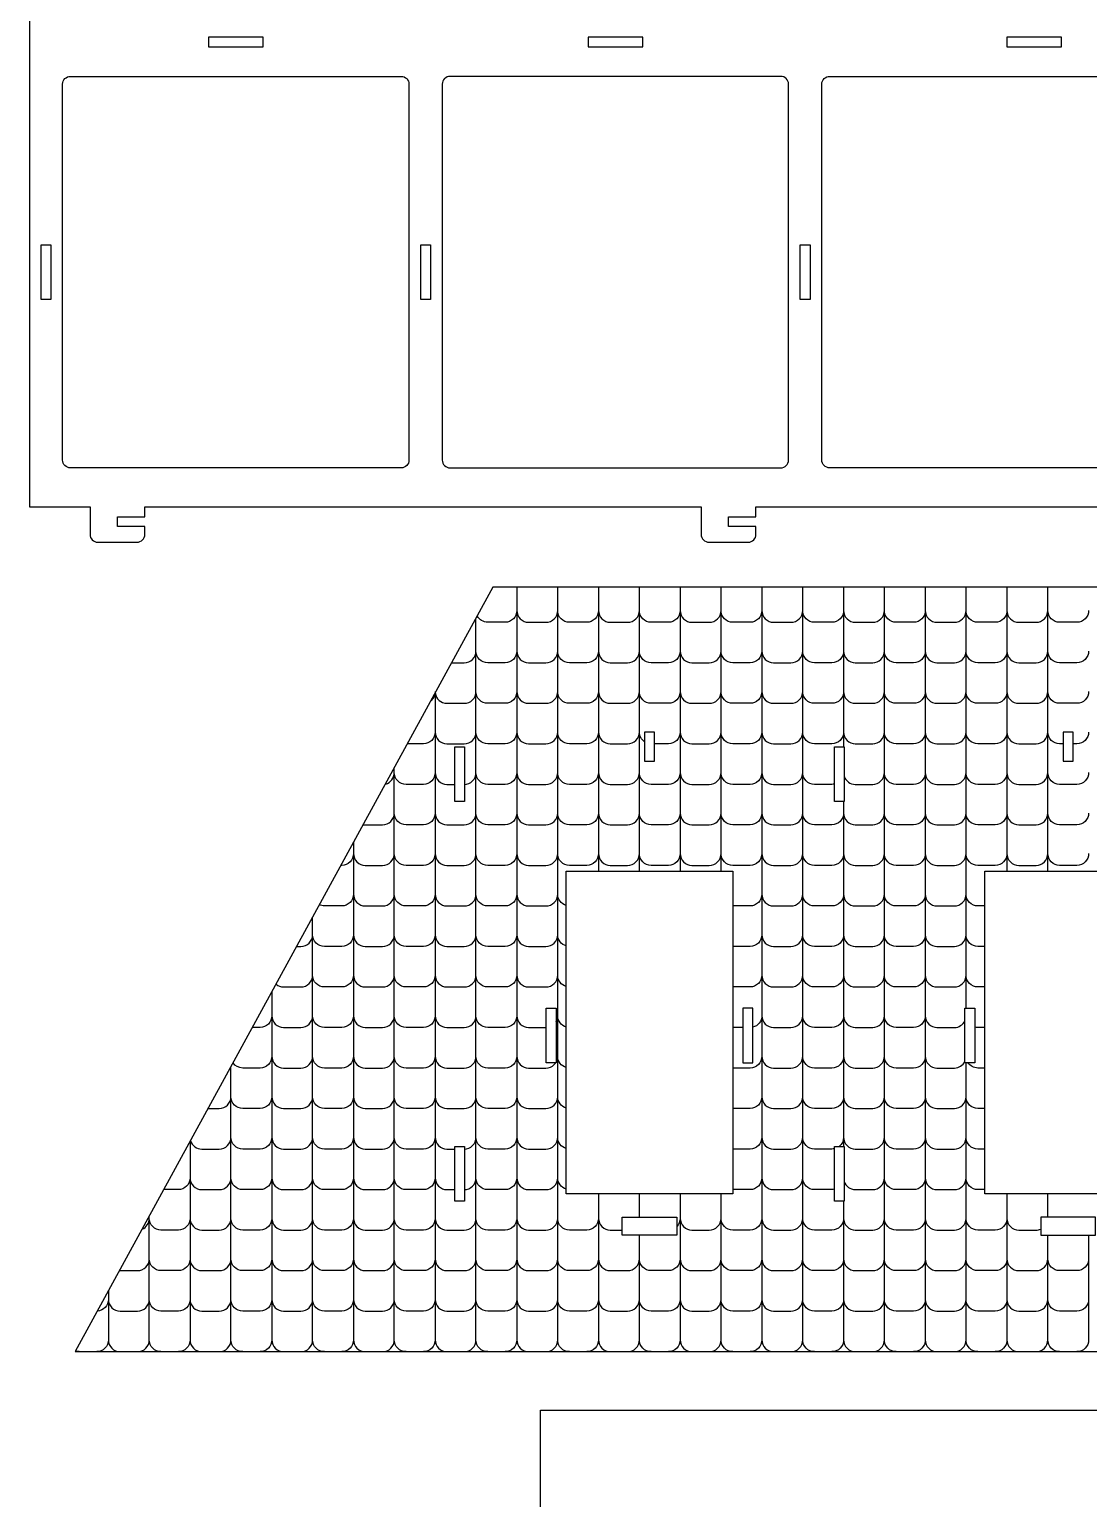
# Model space of a CAD drawing. Extents: x 9461 to 9920, y 969 to 1221.
# Drawn here: x 9691.9 to 9746, y 1057.4 to 1132.5 of the extents above; entities that cross this region are included whole.
import ezdxf

# ---------------------------------------------------------------- set-up
doc = ezdxf.new("R2010")
doc.units = 0
doc.header["$MEASUREMENT"] = 0
doc.layers.add('LAYER_1', color=18, linetype='CONTINUOUS')

msp = doc.modelspace()

# ---------------------------------------------------------------- linework, layer by layer
at = {"layer": 'LAYER_1'}
for points in [[(9691.891, 1155.598), (9691.891, 1108.098), (9694.991, 1108.098), (9694.991, 1106.698, 0.414214), (9695.391, 1106.298), (9697.391, 1106.298, 0.414214), (9697.791, 1106.698), (9697.791, 1107.098), (9696.391, 1107.098), (9696.391, 1107.598), (9697.791, 1107.598), (9697.791, 1108.098), (9726.224, 1108.098), (9726.224, 1106.698, 0.414214), (9726.624, 1106.298), (9728.624, 1106.298, 0.414214), (9729.024, 1106.698), (9729.024, 1107.098), (9727.624, 1107.098), (9727.624, 1107.598), (9729.024, 1107.598), (9729.024, 1108.098), (9757.458, 1108.098)], [(9716.803, 1103.995), (9716.803, 1065.548, 0.414214), (9717.403, 1064.948)], [(9718.29, 1064.948, 0.414214), (9718.89, 1065.548), (9718.89, 1103.995)], [(9729.327, 1103.995), (9729.327, 1065.548, 0.414214), (9729.927, 1064.948)], [(9730.814, 1064.948, 0.414214), (9731.414, 1065.548), (9731.414, 1103.995)], [(9736.189, 1064.948, -0.414214), (9735.589, 1065.548), (9735.589, 1103.995)], [(9737.676, 1103.995), (9737.676, 1065.548, -0.414214), (9737.076, 1064.948)], [(9716.803, 1102.808, -0.414214), (9716.203, 1102.208), (9715.316, 1102.208, -0.279406), (9714.784, 1102.53)], [(9716.803, 1102.808, 0.414214), (9717.403, 1102.208), (9718.29, 1102.208, 0.414214), (9718.89, 1102.808)], [(9720.978, 1102.808, -0.414214), (9720.378, 1102.208), (9719.49, 1102.208, -0.414214), (9718.89, 1102.808)], [(9720.978, 1102.808, 0.414214), (9721.578, 1102.208), (9722.465, 1102.208, 0.414214), (9723.065, 1102.808)], [(9725.152, 1102.808, -0.414214), (9724.552, 1102.208), (9723.665, 1102.208, -0.414214), (9723.065, 1102.808)], [(9725.152, 1102.808, 0.414214), (9725.752, 1102.208), (9726.64, 1102.208, 0.414214), (9727.24, 1102.808)], [(9729.327, 1102.808, -0.414214), (9728.727, 1102.208), (9727.84, 1102.208, -0.414214), (9727.24, 1102.808)], [(9729.327, 1102.808, 0.414214), (9729.927, 1102.208), (9730.814, 1102.208, 0.414214), (9731.414, 1102.808)], [(9733.501, 1102.808, -0.414214), (9732.901, 1102.208), (9732.014, 1102.208, -0.414214), (9731.414, 1102.808)], [(9733.501, 1102.808, 0.414214), (9734.101, 1102.208), (9734.989, 1102.208, 0.414214), (9735.589, 1102.808)], [(9737.676, 1102.808, -0.414214), (9737.076, 1102.208), (9736.189, 1102.208, -0.414214), (9735.589, 1102.808)], [(9737.676, 1102.808, 0.414214), (9738.276, 1102.208), (9739.163, 1102.208, 0.414214), (9739.763, 1102.808)], [(9741.851, 1102.808, -0.414214), (9741.251, 1102.208), (9740.363, 1102.208, -0.414214), (9739.763, 1102.808)], [(9741.851, 1102.808, 0.414214), (9742.451, 1102.208), (9743.338, 1102.208, 0.414214), (9743.938, 1102.808)], [(9746.025, 1102.808, -0.414214), (9745.425, 1102.208), (9744.538, 1102.208, -0.414214), (9743.938, 1102.808)], [(9714.116, 1064.948, 0.414214), (9714.716, 1065.548), (9714.716, 1102.406)], [(9713.475, 1100.138), (9714.116, 1100.138, 0.414214), (9714.716, 1100.738)], [(9716.803, 1100.738, -0.414214), (9716.203, 1100.138), (9715.316, 1100.138, -0.414214), (9714.716, 1100.738)], [(9716.803, 1100.738, 0.414214), (9717.403, 1100.138), (9718.29, 1100.138, 0.414214), (9718.89, 1100.738)], [(9720.978, 1100.738, -0.414214), (9720.378, 1100.138), (9719.49, 1100.138, -0.414214), (9718.89, 1100.738)], [(9720.978, 1100.738, 0.414214), (9721.578, 1100.138), (9722.465, 1100.138, 0.414214), (9723.065, 1100.738)], [(9725.152, 1100.738, -0.414214), (9724.552, 1100.138), (9723.665, 1100.138, -0.414214), (9723.065, 1100.738)], [(9725.152, 1100.738, 0.414214), (9725.752, 1100.138), (9726.64, 1100.138, 0.414214), (9727.24, 1100.738)], [(9729.327, 1100.738, -0.414214), (9728.727, 1100.138), (9727.84, 1100.138, -0.414214), (9727.24, 1100.738)], [(9729.327, 1100.738, 0.414214), (9729.927, 1100.138), (9730.814, 1100.138, 0.414214), (9731.414, 1100.738)], [(9733.501, 1100.738, -0.414214), (9732.901, 1100.138), (9732.014, 1100.138, -0.414214), (9731.414, 1100.738)], [(9733.501, 1100.738, 0.414214), (9734.101, 1100.138), (9734.989, 1100.138, 0.414214), (9735.589, 1100.738)], [(9737.676, 1100.738, -0.414214), (9737.076, 1100.138), (9736.189, 1100.138, -0.414214), (9735.589, 1100.738)], [(9737.676, 1100.738, 0.414214), (9738.276, 1100.138), (9739.163, 1100.138, 0.414214), (9739.763, 1100.738)], [(9741.851, 1100.738, -0.414214), (9741.251, 1100.138), (9740.363, 1100.138, -0.414214), (9739.763, 1100.738)], [(9741.851, 1100.738, 0.414214), (9742.451, 1100.138), (9743.338, 1100.138, 0.414214), (9743.938, 1100.738)], [(9746.025, 1100.738, -0.414214), (9745.425, 1100.138), (9744.538, 1100.138, -0.414214), (9743.938, 1100.738)], [(9712.621, 1098.576, -0.175116), (9712.426, 1098.218)], [(9712.628, 1098.668), (9712.628, 1065.548, 0.414214), (9713.228, 1064.948)], [(9712.633, 1098.597, 0.379798), (9713.228, 1098.068), (9714.116, 1098.068, 0.414214), (9714.716, 1098.668)], [(9716.803, 1098.668, -0.414214), (9716.203, 1098.068), (9715.316, 1098.068, -0.414214), (9714.716, 1098.668)], [(9716.803, 1098.668, 0.414214), (9717.403, 1098.068), (9718.29, 1098.068, 0.414214), (9718.89, 1098.668)], [(9720.978, 1098.668, -0.414214), (9720.378, 1098.068), (9719.49, 1098.068, -0.414214), (9718.89, 1098.668)], [(9720.978, 1098.668, 0.414214), (9721.578, 1098.068), (9722.465, 1098.068, 0.414214), (9723.065, 1098.668)], [(9725.152, 1098.668, -0.414214), (9724.552, 1098.068), (9723.665, 1098.068, -0.414214), (9723.065, 1098.668)], [(9725.152, 1098.668, 0.414214), (9725.752, 1098.068), (9726.64, 1098.068, 0.414214), (9727.24, 1098.668)], [(9729.327, 1098.668, -0.414214), (9728.727, 1098.068), (9727.84, 1098.068, -0.414214), (9727.24, 1098.668)], [(9729.327, 1098.668, 0.414214), (9729.927, 1098.068), (9730.814, 1098.068, 0.414214), (9731.414, 1098.668)], [(9733.501, 1098.668, -0.414214), (9732.901, 1098.068), (9732.014, 1098.068, -0.414214), (9731.414, 1098.668)], [(9733.501, 1098.668, 0.414214), (9734.101, 1098.068), (9734.989, 1098.068, 0.414214), (9735.589, 1098.668)], [(9737.676, 1098.668, -0.414214), (9737.076, 1098.068), (9736.189, 1098.068, -0.414214), (9735.589, 1098.668)], [(9737.676, 1098.668, 0.414214), (9738.276, 1098.068), (9739.163, 1098.068, 0.414214), (9739.763, 1098.668)], [(9741.851, 1098.668, -0.414214), (9741.251, 1098.068), (9740.363, 1098.068, -0.414214), (9739.763, 1098.668)], [(9741.851, 1098.668, 0.414214), (9742.451, 1098.068), (9743.338, 1098.068, 0.414214), (9743.938, 1098.668)], [(9746.025, 1098.668, -0.414214), (9745.425, 1098.068), (9744.538, 1098.068, -0.414214), (9743.938, 1098.668)], [(9712.628, 1096.598, -0.414214), (9712.028, 1095.998), (9711.211, 1095.998)], [(9712.628, 1096.598, 0.414214), (9713.228, 1095.998), (9714.116, 1095.998, 0.414214), (9714.716, 1096.598)], [(9716.803, 1096.598, -0.414214), (9716.203, 1095.998), (9715.316, 1095.998, -0.414214), (9714.716, 1096.598)], [(9716.803, 1096.598, 0.414214), (9717.403, 1095.998), (9718.29, 1095.998, 0.414214), (9718.89, 1096.598)], [(9720.978, 1096.598, -0.414214), (9720.378, 1095.998), (9719.49, 1095.998, -0.414214), (9718.89, 1096.598)], [(9720.978, 1096.598, 0.414214), (9721.578, 1095.998), (9722.465, 1095.998, 0.414214), (9723.065, 1096.598)], [(9723.331, 1096.099, -0.250445), (9723.065, 1096.598)], [(9725.152, 1096.598, -0.414214), (9724.552, 1095.998), (9723.831, 1095.998)], [(9725.152, 1096.598, 0.414214), (9725.752, 1095.998), (9726.64, 1095.998, 0.414214), (9727.24, 1096.598)], [(9729.327, 1096.598, -0.414214), (9728.727, 1095.998), (9727.84, 1095.998, -0.414214), (9727.24, 1096.598)], [(9729.327, 1096.598, 0.414214), (9729.927, 1095.998), (9730.814, 1095.998, 0.414214), (9731.414, 1096.598)], [(9733.501, 1096.598, -0.414214), (9732.901, 1095.998), (9732.014, 1095.998, -0.414214), (9731.414, 1096.598)], [(9733.501, 1096.598, 0.414214), (9734.101, 1095.998), (9734.989, 1095.998, 0.414214), (9735.589, 1096.598)], [(9737.676, 1096.598, -0.414214), (9737.076, 1095.998), (9736.189, 1095.998, -0.414214), (9735.589, 1096.598)], [(9737.676, 1096.598, 0.414214), (9738.276, 1095.998), (9739.163, 1095.998, 0.414214), (9739.763, 1096.598)], [(9741.851, 1096.598, -0.414214), (9741.251, 1095.998), (9740.363, 1095.998, -0.414214), (9739.763, 1096.598)], [(9741.851, 1096.598, 0.414214), (9742.451, 1095.998), (9743.338, 1095.998, 0.414214), (9743.938, 1096.598)], [(9744.731, 1095.998), (9744.538, 1095.998, -0.414214), (9743.938, 1096.598)], [(9746.025, 1096.598, -0.414214), (9745.425, 1095.998), (9745.231, 1095.998)], [(9710.09, 1093.946, 0.342693), (9710.541, 1094.528)], [(9711.141, 1064.948, -0.414214), (9710.541, 1065.548), (9710.541, 1094.772)], [(9712.628, 1094.528, -0.414214), (9712.028, 1093.928), (9711.141, 1093.928, -0.414214), (9710.541, 1094.528)], [(9712.628, 1094.528, 0.414214), (9713.228, 1093.928), (9713.631, 1093.928)], [(9714.116, 1093.928, 0.414214), (9714.716, 1094.528)], [(9716.803, 1094.528, -0.414214), (9716.203, 1093.928), (9715.316, 1093.928, -0.414214), (9714.716, 1094.528)], [(9716.803, 1094.528, 0.414214), (9717.403, 1093.928), (9718.29, 1093.928, 0.414214), (9718.89, 1094.528)], [(9720.978, 1094.528, -0.414214), (9720.378, 1093.928), (9719.49, 1093.928, -0.414214), (9718.89, 1094.528)], [(9720.978, 1094.528, 0.414214), (9721.578, 1093.928), (9722.465, 1093.928, 0.414214), (9723.065, 1094.528)], [(9725.152, 1094.528, -0.414214), (9724.552, 1093.928), (9723.665, 1093.928, -0.414214), (9723.065, 1094.528)], [(9725.152, 1094.528, 0.414214), (9725.752, 1093.928), (9726.64, 1093.928, 0.414214), (9727.24, 1094.528)], [(9729.327, 1094.528, -0.414214), (9728.727, 1093.928), (9727.84, 1093.928, -0.414214), (9727.24, 1094.528)], [(9729.327, 1094.528, 0.414214), (9729.927, 1093.928), (9730.814, 1093.928, 0.414214), (9731.414, 1094.528)], [(9733.031, 1093.942, -0.054702), (9732.901, 1093.928), (9732.014, 1093.928, -0.414214), (9731.414, 1094.528)], [(9733.531, 1094.34, 0.323813), (9734.101, 1093.928), (9734.989, 1093.928, 0.414214), (9735.589, 1094.528)], [(9737.676, 1094.528, -0.414214), (9737.076, 1093.928), (9736.189, 1093.928, -0.414214), (9735.589, 1094.528)], [(9737.676, 1094.528, 0.414214), (9738.276, 1093.928), (9739.163, 1093.928, 0.414214), (9739.763, 1094.528)], [(9741.851, 1094.528, -0.414214), (9741.251, 1093.928), (9740.363, 1093.928, -0.414214), (9739.763, 1094.528)], [(9741.851, 1094.528, 0.414214), (9742.451, 1093.928), (9743.338, 1093.928, 0.414214), (9743.938, 1094.528)], [(9746.025, 1094.528, -0.414214), (9745.425, 1093.928), (9744.538, 1093.928, -0.414214), (9743.938, 1094.528)], [(9708.952, 1091.866, 0.042575), (9709.054, 1091.858), (9709.941, 1091.858, 0.414214), (9710.541, 1092.458)], [(9712.628, 1092.458, -0.414214), (9712.028, 1091.858), (9711.141, 1091.858, -0.414214), (9710.541, 1092.458)], [(9712.628, 1092.458, 0.414214), (9713.228, 1091.858), (9714.116, 1091.858, 0.414214), (9714.716, 1092.458)], [(9716.803, 1092.458, -0.414214), (9716.203, 1091.858), (9715.316, 1091.858, -0.414214), (9714.716, 1092.458)], [(9716.803, 1092.458, 0.414214), (9717.403, 1091.858), (9718.29, 1091.858, 0.414214), (9718.89, 1092.458)], [(9720.978, 1092.458, -0.414214), (9720.378, 1091.858), (9719.49, 1091.858, -0.414214), (9718.89, 1092.458)], [(9720.978, 1092.458, 0.414214), (9721.578, 1091.858), (9722.465, 1091.858, 0.414214), (9723.065, 1092.458)], [(9725.152, 1092.458, -0.414214), (9724.552, 1091.858), (9723.665, 1091.858, -0.414214), (9723.065, 1092.458)], [(9725.152, 1092.458, 0.414214), (9725.752, 1091.858), (9726.64, 1091.858, 0.414214), (9727.24, 1092.458)], [(9729.327, 1092.458, -0.414214), (9728.727, 1091.858), (9727.84, 1091.858, -0.414214), (9727.24, 1092.458)], [(9729.327, 1092.458, 0.414214), (9729.927, 1091.858), (9730.814, 1091.858, 0.414214), (9731.414, 1092.458)], [(9733.501, 1092.458, -0.414214), (9732.901, 1091.858), (9732.014, 1091.858, -0.414214), (9731.414, 1092.458)], [(9733.501, 1092.458, 0.414214), (9734.101, 1091.858), (9734.989, 1091.858, 0.414214), (9735.589, 1092.458)], [(9737.676, 1092.458, -0.414214), (9737.076, 1091.858), (9736.189, 1091.858, -0.414214), (9735.589, 1092.458)], [(9737.676, 1092.458, 0.414214), (9738.276, 1091.858), (9739.163, 1091.858, 0.414214), (9739.763, 1092.458)], [(9741.851, 1092.458, -0.414214), (9741.251, 1091.858), (9740.363, 1091.858, -0.414214), (9739.763, 1092.458)], [(9741.851, 1092.458, 0.414214), (9742.451, 1091.858), (9743.338, 1091.858, 0.414214), (9743.938, 1092.458)], [(9746.025, 1092.458, -0.414214), (9745.425, 1091.858), (9744.538, 1091.858, -0.414214), (9743.938, 1092.458)], [(9708.454, 1090.955), (9708.454, 1065.548, 0.414214), (9709.054, 1064.948)], [(9708.454, 1090.388, -0.414214), (9707.854, 1089.788), (9707.815, 1089.788)], [(9708.454, 1090.388, 0.414214), (9709.054, 1089.788), (9709.941, 1089.788, 0.414214), (9710.541, 1090.388)], [(9712.628, 1090.388, -0.414214), (9712.028, 1089.788), (9711.141, 1089.788, -0.414214), (9710.541, 1090.388)], [(9712.628, 1090.388, 0.414214), (9713.228, 1089.788), (9714.116, 1089.788, 0.414214), (9714.716, 1090.388)], [(9716.803, 1090.388, -0.414214), (9716.203, 1089.788), (9715.316, 1089.788, -0.414214), (9714.716, 1090.388)], [(9716.803, 1090.388, 0.414214), (9717.403, 1089.788), (9718.29, 1089.788, 0.414214), (9718.89, 1090.388)], [(9720.978, 1090.388, -0.414214), (9720.378, 1089.788), (9719.49, 1089.788, -0.414214), (9718.89, 1090.388)], [(9720.978, 1090.388, 0.414214), (9721.578, 1089.788), (9722.465, 1089.788, 0.414214), (9723.065, 1090.388)], [(9725.152, 1090.388, -0.414214), (9724.552, 1089.788), (9723.665, 1089.788, -0.414214), (9723.065, 1090.388)], [(9725.152, 1090.388, 0.414214), (9725.752, 1089.788), (9726.64, 1089.788, 0.414214), (9727.24, 1090.388)], [(9729.327, 1090.388, -0.414214), (9728.727, 1089.788), (9727.84, 1089.788, -0.414214), (9727.24, 1090.388)], [(9729.327, 1090.388, 0.414214), (9729.927, 1089.788), (9730.814, 1089.788, 0.414214), (9731.414, 1090.388)], [(9733.501, 1090.388, -0.414214), (9732.901, 1089.788), (9732.014, 1089.788, -0.414214), (9731.414, 1090.388)], [(9733.501, 1090.388, 0.414214), (9734.101, 1089.788), (9734.989, 1089.788, 0.414214), (9735.589, 1090.388)], [(9737.676, 1090.388, -0.414214), (9737.076, 1089.788), (9736.189, 1089.788, -0.414214), (9735.589, 1090.388)], [(9737.676, 1090.388, 0.414214), (9738.276, 1089.788), (9739.163, 1089.788, 0.414214), (9739.763, 1090.388)], [(9741.851, 1090.388, -0.414214), (9741.251, 1089.788), (9740.363, 1089.788, -0.414214), (9739.763, 1090.388)], [(9741.851, 1090.388, 0.414214), (9742.451, 1089.788), (9743.338, 1089.788, 0.414214), (9743.938, 1090.388)], [(9746.025, 1090.388, -0.414214), (9745.425, 1089.788), (9744.538, 1089.788, -0.414214), (9743.938, 1090.388)], [(9708.454, 1088.318, -0.414214), (9707.854, 1087.718), (9706.967, 1087.718, -0.109058), (9706.714, 1087.774)], [(9708.454, 1088.318, 0.414214), (9709.054, 1087.718), (9709.941, 1087.718, 0.414214), (9710.541, 1088.318)], [(9712.628, 1088.318, -0.414214), (9712.028, 1087.718), (9711.141, 1087.718, -0.414214), (9710.541, 1088.318)], [(9712.628, 1088.318, 0.414214), (9713.228, 1087.718), (9714.116, 1087.718, 0.414214), (9714.716, 1088.318)], [(9716.803, 1088.318, -0.414214), (9716.203, 1087.718), (9715.316, 1087.718, -0.414214), (9714.716, 1088.318)], [(9716.803, 1088.318, 0.414214), (9717.403, 1087.718), (9718.29, 1087.718, 0.414214), (9718.89, 1088.318)], [(9719.327, 1087.741, -0.335422), (9718.89, 1088.318)], [(9729.327, 1088.318, -0.414214), (9728.727, 1087.718), (9727.84, 1087.718, -0.001323), (9727.836, 1087.718)], [(9729.327, 1088.318, 0.414214), (9729.927, 1087.718), (9730.814, 1087.718, 0.414214), (9731.414, 1088.318)], [(9733.501, 1088.318, -0.414214), (9732.901, 1087.718), (9732.014, 1087.718, -0.414214), (9731.414, 1088.318)], [(9733.501, 1088.318, 0.414214), (9734.101, 1087.718), (9734.989, 1087.718, 0.414214), (9735.589, 1088.318)], [(9737.676, 1088.318, -0.414214), (9737.076, 1087.718), (9736.189, 1087.718, -0.414214), (9735.589, 1088.318)], [(9737.676, 1088.318, 0.414214), (9738.276, 1087.718), (9739.163, 1087.718, 0.414214), (9739.763, 1088.318)], [(9740.727, 1087.718), (9740.363, 1087.718, -0.414214), (9739.763, 1088.318)], [(9706.967, 1064.948, -0.414214), (9706.367, 1065.548), (9706.367, 1087.138)], [(9705.551, 1085.648), (9705.767, 1085.648, 0.414214), (9706.367, 1086.248)], [(9708.454, 1086.248, -0.414214), (9707.854, 1085.648), (9706.967, 1085.648, -0.414214), (9706.367, 1086.248)], [(9708.454, 1086.248, 0.414214), (9709.054, 1085.648), (9709.941, 1085.648, 0.414214), (9710.541, 1086.248)], [(9712.628, 1086.248, -0.414214), (9712.028, 1085.648), (9711.141, 1085.648, -0.414214), (9710.541, 1086.248)], [(9712.628, 1086.248, 0.414214), (9713.228, 1085.648), (9714.116, 1085.648, 0.414214), (9714.716, 1086.248)], [(9716.803, 1086.248, -0.414214), (9716.203, 1085.648), (9715.316, 1085.648, -0.414214), (9714.716, 1086.248)], [(9716.803, 1086.248, 0.414214), (9717.403, 1085.648), (9718.29, 1085.648, 0.414214), (9718.89, 1086.248)], [(9719.327, 1085.671, -0.335422), (9718.89, 1086.248)], [(9729.327, 1086.248, -0.414214), (9728.727, 1085.648), (9727.84, 1085.648, -0.001323), (9727.836, 1085.648)], [(9729.327, 1086.248, 0.414214), (9729.927, 1085.648), (9730.814, 1085.648, 0.414214), (9731.414, 1086.248)], [(9733.501, 1086.248, -0.414214), (9732.901, 1085.648), (9732.014, 1085.648, -0.414214), (9731.414, 1086.248)], [(9733.501, 1086.248, 0.414214), (9734.101, 1085.648), (9734.989, 1085.648, 0.414214), (9735.589, 1086.248)], [(9737.676, 1086.248, -0.414214), (9737.076, 1085.648), (9736.189, 1085.648, -0.414214), (9735.589, 1086.248)], [(9737.676, 1086.248, 0.414214), (9738.276, 1085.648), (9739.163, 1085.648, 0.414214), (9739.763, 1086.248)], [(9740.727, 1085.648), (9740.363, 1085.648, -0.414214), (9739.763, 1086.248)], [(9704.495, 1083.717, 0.175306), (9704.879, 1083.578), (9705.767, 1083.578, 0.414214), (9706.367, 1084.178)], [(9708.454, 1084.178, -0.414214), (9707.854, 1083.578), (9706.967, 1083.578, -0.414214), (9706.367, 1084.178)], [(9708.454, 1084.178, 0.414214), (9709.054, 1083.578), (9709.941, 1083.578, 0.414214), (9710.541, 1084.178)], [(9712.628, 1084.178, -0.414214), (9712.028, 1083.578), (9711.141, 1083.578, -0.414214), (9710.541, 1084.178)], [(9712.628, 1084.178, 0.414214), (9713.228, 1083.578), (9714.116, 1083.578, 0.414214), (9714.716, 1084.178)], [(9716.803, 1084.178, -0.414214), (9716.203, 1083.578), (9715.316, 1083.578, -0.414214), (9714.716, 1084.178)], [(9716.803, 1084.178, 0.414214), (9717.403, 1083.578), (9718.29, 1083.578, 0.414214), (9718.89, 1084.178)], [(9719.327, 1083.601, -0.335422), (9718.89, 1084.178)], [(9729.327, 1084.178, -0.414214), (9728.727, 1083.578), (9727.84, 1083.578, -0.001323), (9727.836, 1083.578)], [(9729.327, 1084.178, 0.414214), (9729.927, 1083.578), (9730.814, 1083.578, 0.414214), (9731.414, 1084.178)], [(9733.501, 1084.178, -0.414214), (9732.901, 1083.578), (9732.014, 1083.578, -0.414214), (9731.414, 1084.178)], [(9733.501, 1084.178, 0.414214), (9734.101, 1083.578), (9734.989, 1083.578, 0.414214), (9735.589, 1084.178)], [(9737.676, 1084.178, -0.414214), (9737.076, 1083.578), (9736.189, 1083.578, -0.414214), (9735.589, 1084.178)], [(9737.676, 1084.178, 0.414214), (9738.276, 1083.578), (9739.163, 1083.578, 0.414214), (9739.763, 1084.178)], [(9740.727, 1083.578), (9740.363, 1083.578, -0.414214), (9739.763, 1084.178)], [(9704.279, 1083.321), (9704.279, 1065.548, 0.414214), (9704.879, 1064.948)], [(9704.279, 1082.108, -0.414214), (9703.679, 1081.508), (9703.287, 1081.508)], [(9704.279, 1082.108, 0.414214), (9704.879, 1081.508), (9705.767, 1081.508, 0.414214), (9706.367, 1082.108)], [(9708.454, 1082.108, -0.414214), (9707.854, 1081.508), (9706.967, 1081.508, -0.414214), (9706.367, 1082.108)], [(9708.454, 1082.108, 0.414214), (9709.054, 1081.508), (9709.941, 1081.508, 0.414214), (9710.541, 1082.108)], [(9712.628, 1082.108, -0.414214), (9712.028, 1081.508), (9711.141, 1081.508, -0.414214), (9710.541, 1082.108)], [(9712.628, 1082.108, 0.414214), (9713.228, 1081.508), (9714.116, 1081.508, 0.414214), (9714.716, 1082.108)], [(9716.803, 1082.108, -0.414214), (9716.203, 1081.508), (9715.316, 1081.508, -0.414214), (9714.716, 1082.108)], [(9716.803, 1082.108, 0.414214), (9717.403, 1081.508), (9718.29, 1081.508, 0.006806), (9718.307, 1081.508)], [(9718.807, 1081.802, 0.13441), (9718.89, 1082.108)], [(9719.327, 1081.531, -0.335422), (9718.89, 1082.108)], [(9729.327, 1082.108, -0.351824), (9728.856, 1081.522)], [(9729.327, 1082.108, 0.414214), (9729.927, 1081.508), (9730.814, 1081.508, 0.414214), (9731.414, 1082.108)], [(9733.501, 1082.108, -0.414214), (9732.901, 1081.508), (9732.014, 1081.508, -0.414214), (9731.414, 1082.108)], [(9733.501, 1082.108, 0.414214), (9734.101, 1081.508), (9734.989, 1081.508, 0.414214), (9735.589, 1082.108)], [(9737.676, 1082.108, -0.414214), (9737.076, 1081.508), (9736.189, 1081.508, -0.414214), (9735.589, 1082.108)], [(9737.676, 1082.108, 0.414214), (9738.276, 1081.508), (9739.163, 1081.508, 0.291063), (9739.707, 1081.853)], [(9728.356, 1081.508), (9727.84, 1081.508, -0.001323), (9727.836, 1081.508)], [(9740.727, 1081.508), (9740.363, 1081.508, -0.06611), (9740.207, 1081.529)], [(9702.792, 1064.948, -0.414214), (9702.192, 1065.548), (9702.192, 1079.505)], [(9704.279, 1080.038, -0.414214), (9703.679, 1079.438), (9702.792, 1079.438, -0.2469), (9702.298, 1079.698)], [(9704.279, 1080.038, 0.414214), (9704.879, 1079.438), (9705.767, 1079.438, 0.414214), (9706.367, 1080.038)], [(9708.454, 1080.038, -0.414214), (9707.854, 1079.438), (9706.967, 1079.438, -0.414214), (9706.367, 1080.038)], [(9708.454, 1080.038, 0.414214), (9709.054, 1079.438), (9709.941, 1079.438, 0.414214), (9710.541, 1080.038)], [(9712.628, 1080.038, -0.414214), (9712.028, 1079.438), (9711.141, 1079.438, -0.414214), (9710.541, 1080.038)], [(9712.628, 1080.038, 0.414214), (9713.228, 1079.438), (9714.116, 1079.438, 0.414214), (9714.716, 1080.038)], [(9716.803, 1080.038, -0.414214), (9716.203, 1079.438), (9715.316, 1079.438, -0.414214), (9714.716, 1080.038)], [(9716.803, 1080.038, 0.414214), (9717.403, 1079.438), (9718.29, 1079.438, 0.414214), (9718.89, 1080.038)], [(9719.327, 1079.461, -0.335422), (9718.89, 1080.038)], [(9729.327, 1080.038, -0.414214), (9728.727, 1079.438), (9727.84, 1079.438, -0.001323), (9727.836, 1079.438)], [(9729.327, 1080.038, 0.414214), (9729.927, 1079.438), (9730.814, 1079.438, 0.414214), (9731.414, 1080.038)], [(9733.501, 1080.038, -0.414214), (9732.901, 1079.438), (9732.014, 1079.438, -0.414214), (9731.414, 1080.038)], [(9733.501, 1080.038, 0.414214), (9734.101, 1079.438), (9734.989, 1079.438, 0.414214), (9735.589, 1080.038)], [(9737.676, 1080.038, -0.414214), (9737.076, 1079.438), (9736.189, 1079.438, -0.414214), (9735.589, 1080.038)], [(9737.676, 1080.038, 0.414214), (9738.276, 1079.438), (9739.163, 1079.438, 0.291063), (9739.707, 1079.783)], [(9740.363, 1064.948, -0.414214), (9739.763, 1065.548), (9739.763, 1079.703)], [(9740.727, 1079.438), (9740.363, 1079.438, -0.249808), (9739.865, 1079.703)], [(9701.023, 1077.368), (9701.592, 1077.368, 0.414214), (9702.192, 1077.968)], [(9704.279, 1077.968, -0.414214), (9703.679, 1077.368), (9702.792, 1077.368, -0.414214), (9702.192, 1077.968)], [(9704.279, 1077.968, 0.414214), (9704.879, 1077.368), (9705.767, 1077.368, 0.414214), (9706.367, 1077.968)], [(9708.454, 1077.968, -0.414214), (9707.854, 1077.368), (9706.967, 1077.368, -0.414214), (9706.367, 1077.968)], [(9708.454, 1077.968, 0.414214), (9709.054, 1077.368), (9709.941, 1077.368, 0.414214), (9710.541, 1077.968)], [(9712.628, 1077.968, -0.414214), (9712.028, 1077.368), (9711.141, 1077.368, -0.414214), (9710.541, 1077.968)], [(9712.628, 1077.968, 0.414214), (9713.228, 1077.368), (9714.116, 1077.368, 0.414214), (9714.716, 1077.968)], [(9716.803, 1077.968, -0.414214), (9716.203, 1077.368), (9715.316, 1077.368, -0.414214), (9714.716, 1077.968)], [(9716.803, 1077.968, 0.414214), (9717.403, 1077.368), (9718.29, 1077.368, 0.414214), (9718.89, 1077.968)], [(9719.327, 1077.391, -0.335422), (9718.89, 1077.968)], [(9729.327, 1077.968, -0.414214), (9728.727, 1077.368), (9727.84, 1077.368, -0.001323), (9727.836, 1077.368)], [(9729.327, 1077.968, 0.414214), (9729.927, 1077.368), (9730.814, 1077.368, 0.414214), (9731.414, 1077.968)], [(9733.501, 1077.968, -0.414214), (9732.901, 1077.368), (9732.014, 1077.368, -0.414214), (9731.414, 1077.968)], [(9733.501, 1077.968, 0.414214), (9734.101, 1077.368), (9734.989, 1077.368, 0.414214), (9735.589, 1077.968)], [(9737.676, 1077.968, -0.414214), (9737.076, 1077.368), (9736.189, 1077.368, -0.414214), (9735.589, 1077.968)], [(9737.676, 1077.968, 0.414214), (9738.276, 1077.368), (9739.163, 1077.368, 0.414214), (9739.763, 1077.968)], [(9740.727, 1077.368), (9740.363, 1077.368, -0.414214), (9739.763, 1077.968)], [(9700.105, 1075.688), (9700.105, 1065.548, 0.414214), (9700.705, 1064.948)], [(9700.128, 1075.731, 0.333881), (9700.705, 1075.298), (9701.592, 1075.298, 0.414214), (9702.192, 1075.898)], [(9704.279, 1075.898, -0.414214), (9703.679, 1075.298), (9702.792, 1075.298, -0.414214), (9702.192, 1075.898)], [(9704.279, 1075.898, 0.414214), (9704.879, 1075.298), (9705.767, 1075.298, 0.414214), (9706.367, 1075.898)], [(9708.454, 1075.898, -0.414214), (9707.854, 1075.298), (9706.967, 1075.298, -0.414214), (9706.367, 1075.898)], [(9708.454, 1075.898, 0.414214), (9709.054, 1075.298), (9709.941, 1075.298, 0.414214), (9710.541, 1075.898)], [(9712.628, 1075.898, -0.414214), (9712.028, 1075.298), (9711.141, 1075.298, -0.414214), (9710.541, 1075.898)], [(9712.628, 1075.898, 0.414214), (9713.228, 1075.298), (9713.631, 1075.298)], [(9714.116, 1075.298, 0.414214), (9714.716, 1075.898)], [(9716.803, 1075.898, -0.414214), (9716.203, 1075.298), (9715.316, 1075.298, -0.414214), (9714.716, 1075.898)], [(9716.803, 1075.898, 0.414214), (9717.403, 1075.298), (9718.29, 1075.298, 0.414214), (9718.89, 1075.898)], [(9719.327, 1075.321, -0.335422), (9718.89, 1075.898)], [(9729.327, 1075.898, -0.414214), (9728.727, 1075.298), (9727.84, 1075.298, -0.001323), (9727.836, 1075.298)], [(9729.327, 1075.898, 0.414214), (9729.927, 1075.298), (9730.814, 1075.298, 0.414214), (9731.414, 1075.898)], [(9733.031, 1075.312, -0.054702), (9732.901, 1075.298), (9732.014, 1075.298, -0.414214), (9731.414, 1075.898)], [(9733.501, 1075.898, -0.226596), (9733.278, 1075.431)], [(9733.501, 1075.898, 0.414214), (9734.101, 1075.298), (9734.989, 1075.298, 0.414214), (9735.589, 1075.898)], [(9737.676, 1075.898, -0.414214), (9737.076, 1075.298), (9736.189, 1075.298, -0.414214), (9735.589, 1075.898)], [(9737.676, 1075.898, 0.414214), (9738.276, 1075.298), (9739.163, 1075.298, 0.414214), (9739.763, 1075.898)], [(9740.727, 1075.298), (9740.363, 1075.298, -0.414214), (9739.763, 1075.898)], [(9700.105, 1073.828, -0.414214), (9699.505, 1073.228), (9698.759, 1073.228)], [(9700.105, 1073.828, 0.414214), (9700.705, 1073.228), (9701.592, 1073.228, 0.414214), (9702.192, 1073.828)], [(9704.279, 1073.828, -0.414214), (9703.679, 1073.228), (9702.792, 1073.228, -0.414214), (9702.192, 1073.828)], [(9704.279, 1073.828, 0.414214), (9704.879, 1073.228), (9705.767, 1073.228, 0.414214), (9706.367, 1073.828)], [(9708.454, 1073.828, -0.414214), (9707.854, 1073.228), (9706.967, 1073.228, -0.414214), (9706.367, 1073.828)], [(9708.454, 1073.828, 0.414214), (9709.054, 1073.228), (9709.941, 1073.228, 0.414214), (9710.541, 1073.828)], [(9712.628, 1073.828, -0.414214), (9712.028, 1073.228), (9711.141, 1073.228, -0.414214), (9710.541, 1073.828)], [(9712.628, 1073.828, 0.414214), (9713.228, 1073.228), (9713.631, 1073.228)], [(9714.116, 1073.228, 0.414214), (9714.716, 1073.828)], [(9716.803, 1073.828, -0.414214), (9716.203, 1073.228), (9715.316, 1073.228, -0.414214), (9714.716, 1073.828)], [(9716.803, 1073.828, 0.414214), (9717.403, 1073.228), (9718.29, 1073.228, 0.414214), (9718.89, 1073.828)], [(9719.327, 1073.251, -0.335422), (9718.89, 1073.828)], [(9729.327, 1073.828, -0.414214), (9728.727, 1073.228), (9727.84, 1073.228, -0.001323), (9727.836, 1073.228)], [(9729.327, 1073.828, 0.414214), (9729.927, 1073.228), (9730.814, 1073.228, 0.414214), (9731.414, 1073.828)], [(9733.031, 1073.242, -0.054702), (9732.901, 1073.228), (9732.014, 1073.228, -0.414214), (9731.414, 1073.828)], [(9733.531, 1073.64, 0.323813), (9734.101, 1073.228), (9734.989, 1073.228, 0.414214), (9735.589, 1073.828)], [(9737.676, 1073.828, -0.414214), (9737.076, 1073.228), (9736.189, 1073.228, -0.414214), (9735.589, 1073.828)], [(9737.676, 1073.828, 0.414214), (9738.276, 1073.228), (9739.163, 1073.228, 0.414214), (9739.763, 1073.828)], [(9740.727, 1073.228), (9740.363, 1073.228, -0.414214), (9739.763, 1073.828)], [(9720.978, 1073.011), (9720.978, 1065.548, -0.414214), (9720.378, 1064.948)], [(9725.152, 1073.011), (9725.152, 1065.548, 0.414214), (9725.752, 1064.948)], [(9726.64, 1064.948, 0.414214), (9727.24, 1065.548), (9727.24, 1073.011)], [(9733.501, 1072.631), (9733.501, 1065.548, -0.414214), (9732.901, 1064.948)], [(9741.851, 1073.011), (9741.851, 1065.548, 0.414214), (9742.451, 1064.948)], [(9697.417, 1064.948, 0.414214), (9698.017, 1065.548), (9698.017, 1071.871)], [(9697.654, 1071.206, 0.299842), (9698.017, 1071.758)], [(9700.105, 1071.758, -0.414214), (9699.505, 1071.158), (9698.617, 1071.158, -0.414214), (9698.017, 1071.758)], [(9700.105, 1071.758, 0.414214), (9700.705, 1071.158), (9701.592, 1071.158, 0.414214), (9702.192, 1071.758)], [(9704.279, 1071.758, -0.414214), (9703.679, 1071.158), (9702.792, 1071.158, -0.414214), (9702.192, 1071.758)], [(9704.279, 1071.758, 0.414214), (9704.879, 1071.158), (9705.767, 1071.158, 0.414214), (9706.367, 1071.758)], [(9708.454, 1071.758, -0.414214), (9707.854, 1071.158), (9706.967, 1071.158, -0.414214), (9706.367, 1071.758)], [(9708.454, 1071.758, 0.414214), (9709.054, 1071.158), (9709.941, 1071.158, 0.414214), (9710.541, 1071.758)], [(9712.628, 1071.758, -0.414214), (9712.028, 1071.158), (9711.141, 1071.158, -0.414214), (9710.541, 1071.758)], [(9712.628, 1071.758, 0.414214), (9713.228, 1071.158), (9714.116, 1071.158, 0.414214), (9714.716, 1071.758)], [(9716.803, 1071.758, -0.414214), (9716.203, 1071.158), (9715.316, 1071.158, -0.414214), (9714.716, 1071.758)], [(9716.803, 1071.758, 0.414214), (9717.403, 1071.158), (9718.29, 1071.158, 0.414214), (9718.89, 1071.758)], [(9720.978, 1071.758, -0.414214), (9720.378, 1071.158), (9719.49, 1071.158, -0.414214), (9718.89, 1071.758)], [(9720.978, 1071.758, 0.414214), (9721.578, 1071.158), (9722.181, 1071.158)], [(9725.152, 1071.758, -0.195819), (9724.981, 1071.339)], [(9725.152, 1071.758, 0.414214), (9725.752, 1071.158), (9726.64, 1071.158, 0.414214), (9727.24, 1071.758)], [(9729.327, 1071.758, -0.414214), (9728.727, 1071.158), (9727.84, 1071.158, -0.414214), (9727.24, 1071.758)], [(9729.327, 1071.758, 0.414214), (9729.927, 1071.158), (9730.814, 1071.158, 0.414214), (9731.414, 1071.758)], [(9733.501, 1071.758, -0.414214), (9732.901, 1071.158), (9732.014, 1071.158, -0.414214), (9731.414, 1071.758)], [(9733.501, 1071.758, 0.414214), (9734.101, 1071.158), (9734.989, 1071.158, 0.414214), (9735.589, 1071.758)], [(9737.676, 1071.758, -0.414214), (9737.076, 1071.158), (9736.189, 1071.158, -0.414214), (9735.589, 1071.758)], [(9737.676, 1071.758, 0.414214), (9738.276, 1071.158), (9739.163, 1071.158, 0.414214), (9739.763, 1071.758)], [(9741.851, 1071.758, -0.414214), (9741.251, 1071.158), (9740.363, 1071.158, -0.414214), (9739.763, 1071.758)], [(9741.851, 1071.758, 0.414214), (9742.451, 1071.158), (9743.338, 1071.158, 0.104922), (9743.581, 1071.21)], [(9722.465, 1064.948, 0.414214), (9723.065, 1065.548), (9723.065, 1070.899)], [(9743.338, 1064.948, 0.414214), (9743.938, 1065.548), (9743.938, 1070.899)], [(9746.025, 1070.899), (9746.025, 1065.548, -0.414214), (9745.425, 1064.948)], [(9696.496, 1069.089, 0.014208), (9696.53, 1069.088), (9697.417, 1069.088, 0.414214), (9698.017, 1069.688)], [(9700.105, 1069.688, -0.414214), (9699.505, 1069.088), (9698.617, 1069.088, -0.414214), (9698.017, 1069.688)], [(9700.105, 1069.688, 0.414214), (9700.705, 1069.088), (9701.592, 1069.088, 0.414214), (9702.192, 1069.688)], [(9704.279, 1069.688, -0.414214), (9703.679, 1069.088), (9702.792, 1069.088, -0.414214), (9702.192, 1069.688)], [(9704.279, 1069.688, 0.414214), (9704.879, 1069.088), (9705.767, 1069.088, 0.414214), (9706.367, 1069.688)], [(9708.454, 1069.688, -0.414214), (9707.854, 1069.088), (9706.967, 1069.088, -0.414214), (9706.367, 1069.688)], [(9708.454, 1069.688, 0.414214), (9709.054, 1069.088), (9709.941, 1069.088, 0.414214), (9710.541, 1069.688)], [(9712.628, 1069.688, -0.414214), (9712.028, 1069.088), (9711.141, 1069.088, -0.414214), (9710.541, 1069.688)], [(9712.628, 1069.688, 0.414214), (9713.228, 1069.088), (9714.116, 1069.088, 0.414214), (9714.716, 1069.688)], [(9716.803, 1069.688, -0.414214), (9716.203, 1069.088), (9715.316, 1069.088, -0.414214), (9714.716, 1069.688)], [(9716.803, 1069.688, 0.414214), (9717.403, 1069.088), (9718.29, 1069.088, 0.414214), (9718.89, 1069.688)], [(9720.978, 1069.688, -0.414214), (9720.378, 1069.088), (9719.49, 1069.088, -0.414214), (9718.89, 1069.688)], [(9720.978, 1069.688, 0.414214), (9721.578, 1069.088), (9722.465, 1069.088, 0.414214), (9723.065, 1069.688)], [(9725.152, 1069.688, -0.414214), (9724.552, 1069.088), (9723.665, 1069.088, -0.414214), (9723.065, 1069.688)], [(9725.152, 1069.688, 0.414214), (9725.752, 1069.088), (9726.64, 1069.088, 0.414214), (9727.24, 1069.688)], [(9729.327, 1069.688, -0.414214), (9728.727, 1069.088), (9727.84, 1069.088, -0.414214), (9727.24, 1069.688)], [(9729.327, 1069.688, 0.414214), (9729.927, 1069.088), (9730.814, 1069.088, 0.414214), (9731.414, 1069.688)], [(9733.501, 1069.688, -0.414214), (9732.901, 1069.088), (9732.014, 1069.088, -0.414214), (9731.414, 1069.688)], [(9733.501, 1069.688, 0.414214), (9734.101, 1069.088), (9734.989, 1069.088, 0.414214), (9735.589, 1069.688)], [(9737.676, 1069.688, -0.414214), (9737.076, 1069.088), (9736.189, 1069.088, -0.414214), (9735.589, 1069.688)], [(9737.676, 1069.688, 0.414214), (9738.276, 1069.088), (9739.163, 1069.088, 0.414214), (9739.763, 1069.688)], [(9741.851, 1069.688, -0.414214), (9741.251, 1069.088), (9740.363, 1069.088, -0.414214), (9739.763, 1069.688)], [(9741.851, 1069.688, 0.414214), (9742.451, 1069.088), (9743.338, 1069.088, 0.414214), (9743.938, 1069.688)], [(9746.025, 1069.688, -0.414214), (9745.425, 1069.088), (9744.538, 1069.088, -0.414214), (9743.938, 1069.688)], [(9695.93, 1068.054), (9695.93, 1065.548, -0.414214), (9695.33, 1064.948)], [(9695.93, 1067.618, -0.397743), (9695.364, 1067.019)], [(9695.93, 1067.618, 0.414214), (9696.53, 1067.018), (9697.417, 1067.018, 0.414214), (9698.017, 1067.618)], [(9700.105, 1067.618, -0.414214), (9699.505, 1067.018), (9698.617, 1067.018, -0.414214), (9698.017, 1067.618)], [(9700.105, 1067.618, 0.414214), (9700.705, 1067.018), (9701.592, 1067.018, 0.414214), (9702.192, 1067.618)], [(9704.279, 1067.618, -0.414214), (9703.679, 1067.018), (9702.792, 1067.018, -0.414214), (9702.192, 1067.618)], [(9704.279, 1067.618, 0.414214), (9704.879, 1067.018), (9705.767, 1067.018, 0.414214), (9706.367, 1067.618)], [(9708.454, 1067.618, -0.414214), (9707.854, 1067.018), (9706.967, 1067.018, -0.414214), (9706.367, 1067.618)], [(9708.454, 1067.618, 0.414214), (9709.054, 1067.018), (9709.941, 1067.018, 0.414214), (9710.541, 1067.618)], [(9712.628, 1067.618, -0.414214), (9712.028, 1067.018), (9711.141, 1067.018, -0.414214), (9710.541, 1067.618)], [(9712.628, 1067.618, 0.414214), (9713.228, 1067.018), (9714.116, 1067.018, 0.414214), (9714.716, 1067.618)], [(9716.803, 1067.618, -0.414214), (9716.203, 1067.018), (9715.316, 1067.018, -0.414214), (9714.716, 1067.618)], [(9716.803, 1067.618, 0.414214), (9717.403, 1067.018), (9718.29, 1067.018, 0.414214), (9718.89, 1067.618)], [(9720.978, 1067.618, -0.414214), (9720.378, 1067.018), (9719.49, 1067.018, -0.414214), (9718.89, 1067.618)], [(9720.978, 1067.618, 0.414214), (9721.578, 1067.018), (9722.465, 1067.018, 0.414214), (9723.065, 1067.618)], [(9725.152, 1067.618, -0.414214), (9724.552, 1067.018), (9723.665, 1067.018, -0.414214), (9723.065, 1067.618)], [(9725.152, 1067.618, 0.414214), (9725.752, 1067.018), (9726.64, 1067.018, 0.414214), (9727.24, 1067.618)], [(9729.327, 1067.618, -0.414214), (9728.727, 1067.018), (9727.84, 1067.018, -0.414214), (9727.24, 1067.618)], [(9729.327, 1067.618, 0.414214), (9729.927, 1067.018), (9730.814, 1067.018, 0.414214), (9731.414, 1067.618)], [(9733.501, 1067.618, -0.414214), (9732.901, 1067.018), (9732.014, 1067.018, -0.414214), (9731.414, 1067.618)], [(9733.501, 1067.618, 0.414214), (9734.101, 1067.018), (9734.989, 1067.018, 0.414214), (9735.589, 1067.618)], [(9737.676, 1067.618, -0.414214), (9737.076, 1067.018), (9736.189, 1067.018, -0.414214), (9735.589, 1067.618)], [(9737.676, 1067.618, 0.414214), (9738.276, 1067.018), (9739.163, 1067.018, 0.414214), (9739.763, 1067.618)], [(9741.851, 1067.618, -0.414214), (9741.251, 1067.018), (9740.363, 1067.018, -0.414214), (9739.763, 1067.618)], [(9741.851, 1067.618, 0.414214), (9742.451, 1067.018), (9743.338, 1067.018, 0.414214), (9743.938, 1067.618)], [(9746.025, 1067.618, -0.414214), (9745.425, 1067.018), (9744.538, 1067.018, -0.414214), (9743.938, 1067.618)], [(9695.93, 1065.548, 0.414214), (9696.53, 1064.948)], [(9698.617, 1064.948, -0.414214), (9698.017, 1065.548)], [(9700.105, 1065.548, -0.414214), (9699.505, 1064.948)], [(9701.592, 1064.948, 0.414214), (9702.192, 1065.548)], [(9704.279, 1065.548, -0.414214), (9703.679, 1064.948)], [(9705.767, 1064.948, 0.414214), (9706.367, 1065.548)], [(9708.454, 1065.548, -0.414214), (9707.854, 1064.948)], [(9709.941, 1064.948, 0.414214), (9710.541, 1065.548)], [(9712.628, 1065.548, -0.414214), (9712.028, 1064.948)], [(9715.316, 1064.948, -0.414214), (9714.716, 1065.548)], [(9716.803, 1065.548, -0.414214), (9716.203, 1064.948)], [(9719.49, 1064.948, -0.414214), (9718.89, 1065.548)], [(9720.978, 1065.548, 0.414214), (9721.578, 1064.948)], [(9723.665, 1064.948, -0.414214), (9723.065, 1065.548)], [(9725.152, 1065.548, -0.414214), (9724.552, 1064.948)], [(9727.84, 1064.948, -0.414214), (9727.24, 1065.548)], [(9729.327, 1065.548, -0.414214), (9728.727, 1064.948)], [(9732.014, 1064.948, -0.414214), (9731.414, 1065.548)], [(9733.501, 1065.548, 0.414214), (9734.101, 1064.948)], [(9734.989, 1064.948, 0.414214), (9735.589, 1065.548)], [(9737.676, 1065.548, 0.414214), (9738.276, 1064.948)], [(9739.163, 1064.948, 0.414214), (9739.763, 1065.548)], [(9741.851, 1065.548, -0.414214), (9741.251, 1064.948)], [(9744.538, 1064.948, -0.414214), (9743.938, 1065.548)], [(9694.443, 1064.948, -0.082383), (9694.249, 1064.98)]]:
    msp.add_lwpolyline(points, format="xyb", dxfattribs=at)
for points in [[(9701.041, 1131.598), (9703.841, 1131.598), (9703.841, 1132.098), (9701.041, 1132.098)], [(9720.441, 1131.598), (9723.241, 1131.598), (9723.241, 1132.098), (9720.441, 1132.098)], [(9741.841, 1131.598), (9744.641, 1131.598), (9744.641, 1132.098), (9741.841, 1132.098)], [(9692.491, 1121.498), (9692.991, 1121.498), (9692.991, 1118.698), (9692.491, 1118.698)], [(9711.891, 1118.698), (9711.891, 1121.498), (9712.391, 1121.498), (9712.391, 1118.698)], [(9731.291, 1118.698), (9731.291, 1121.498), (9731.791, 1121.498), (9731.791, 1118.698)], [(9795.731, 1064.948), (9774.378, 1103.995), (9715.585, 1103.995), (9694.231, 1064.948)], [(9713.631, 1095.85), (9714.131, 1095.85), (9714.131, 1093.05), (9713.631, 1093.05)], [(9723.831, 1096.587), (9723.331, 1096.587), (9723.331, 1095.117), (9723.831, 1095.117)], [(9733.031, 1095.85), (9733.531, 1095.85), (9733.531, 1093.05), (9733.031, 1093.05)], [(9745.231, 1096.587), (9744.731, 1096.587), (9744.731, 1095.117), (9745.231, 1095.117)], [(9719.327, 1073.011), (9719.327, 1089.491), (9727.836, 1089.491), (9727.836, 1073.011)], [(9740.727, 1073.011), (9740.727, 1089.491), (9749.236, 1089.491), (9749.236, 1073.011)], [(9718.307, 1082.503), (9718.807, 1082.503), (9718.807, 1079.703), (9718.307, 1079.703)], [(9728.856, 1082.503), (9728.356, 1082.503), (9728.356, 1079.703), (9728.856, 1079.703)], [(9739.707, 1082.503), (9740.207, 1082.503), (9740.207, 1079.703), (9739.707, 1079.703)], [(9713.631, 1075.431), (9714.131, 1075.431), (9714.131, 1072.631), (9713.631, 1072.631)], [(9733.031, 1075.431), (9733.531, 1075.431), (9733.531, 1072.631), (9733.031, 1072.631)], [(9722.181, 1071.811), (9724.981, 1071.811), (9724.981, 1070.899), (9722.181, 1070.899)], [(9746.381, 1071.811), (9743.581, 1071.811), (9743.581, 1070.899), (9746.381, 1070.899)], [(9776.814, 1047.442), (9718.021, 1047.442), (9718.021, 1061.953), (9776.814, 1061.953)]]:
    msp.add_lwpolyline(points, close=True, dxfattribs=at)
for points in [[(9711.291, 1110.498, -0.414214), (9710.891, 1110.098), (9693.991, 1110.098, -0.414214), (9693.591, 1110.498), (9693.591, 1129.698, -0.414214), (9693.991, 1130.098), (9710.891, 1130.098, -0.414214), (9711.291, 1129.698)], [(9713.391, 1110.098), (9730.291, 1110.098, 0.414214), (9730.691, 1110.498), (9730.691, 1129.698, 0.414214), (9730.291, 1130.098), (9713.391, 1130.098, 0.414214), (9712.991, 1129.698), (9712.991, 1110.498, 0.414214)], [(9753.691, 1110.098), (9732.791, 1110.098, -0.414214), (9732.391, 1110.498), (9732.391, 1129.698, -0.414214), (9732.791, 1130.098), (9753.691, 1130.098, -0.414214), (9754.091, 1129.698), (9754.091, 1110.498, -0.414214)]]:
    msp.add_lwpolyline(points, format="xyb", close=True, dxfattribs=at)
for points in [[(9720.978, 1103.995), (9720.978, 1089.491)], [(9723.065, 1089.491), (9723.065, 1103.995)], [(9725.152, 1103.995), (9725.152, 1089.491)], [(9727.24, 1089.491), (9727.24, 1103.995)], [(9733.501, 1103.995), (9733.501, 1095.85)], [(9739.763, 1082.503), (9739.763, 1103.995)], [(9741.851, 1103.995), (9741.851, 1089.491)], [(9743.938, 1089.491), (9743.938, 1103.995)], [(9733.501, 1093.05), (9733.501, 1075.431)], [(9723.065, 1071.811), (9723.065, 1073.011)], [(9743.938, 1071.811), (9743.938, 1073.011)], [(9724.981, 1071.811), (9724.981, 1070.899)]]:
    msp.add_lwpolyline(points, dxfattribs=at)

doc.saveas('drawing.dxf')
